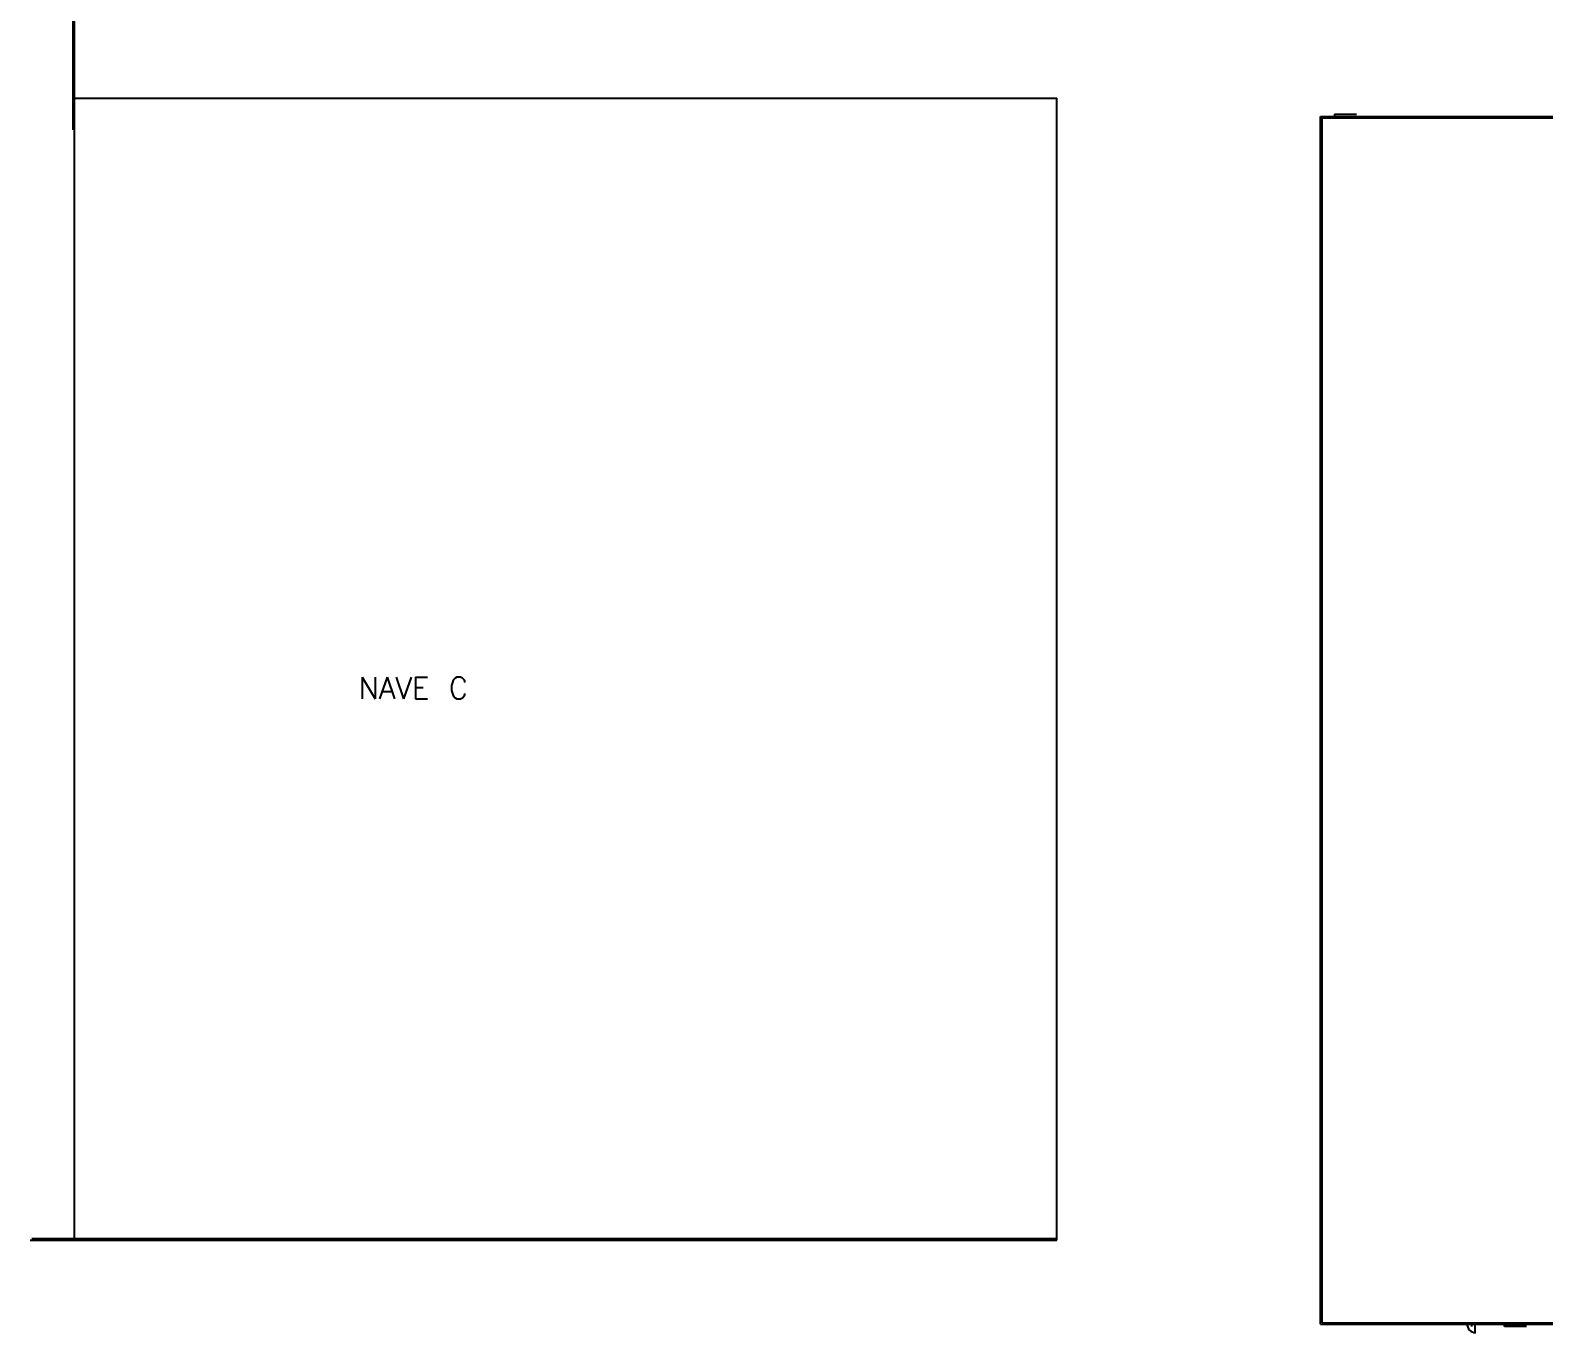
# Model space of a CAD drawing. Header units: millimetres. Extents: x 161 to 540, y 104 to 460.
# Drawn here: x 161 to 367.7, y 103.8 to 281.8 of the extents above; entities that cross this region are included whole.
import ezdxf

# ---------------------------------------------------------------- set-up
doc = ezdxf.new("R2010")
doc.units = ezdxf.units.MM
for name, color, linetype in [('10-CARP-SLIA', 15, 'Continuous'), ('ARQ', 1, 'Continuous'), ('Muros', 3, 'Continuous')]:
    doc.layers.add(name, color=color, linetype=linetype)
doc.styles.get("Standard").update_dxf_attribs({"font": 'txt.shx'})

msp = doc.modelspace()

# ---------------------------------------------------------------- linework, layer by layer
at = {"layer": '10-CARP-SLIA'}
for p, q in [((357.19, 105.22), (358.39, 105.22)), ((357.19, 105.02), (358.39, 105.02))]:
    msp.add_line(p, q, dxfattribs=at)
msp.add_arc((358.37, 105.01), 1.16, 178.0237, 268.8905, dxfattribs=at)
at = {"layer": 'ARQ'}
for p, q in [((166.84, 268.18), (166.84, 455.01)), ((167.04, 116.71), (167.04, 455.01)), ((339.1, 270.31), (339.1, 270.01)), ((339.1, 270.31), (342.1, 270.31)), ((357.84, 104.72), (357.84, 105.02)), ((362.3, 104.72), (362.3, 105.02)), ((365.3, 104.72), (362.3, 104.72))]:
    msp.add_line(p, q, dxfattribs=at)
at = {"layer": 'ARQ', "elevation": 3.77}
msp.add_lwpolyline([(358.29, 104.96), (358.24, 104.96), (358.24, 103.96), (358.29, 103.96)], close=True, dxfattribs=at)
at = {"layer": 'Muros'}
for p, q in [((166.94, 272.51), (301.2, 272.51)), ((301.2, 116.51), (301.2, 272.51)), ((337.2, 110.01), (337.2, 270.01)), ((337.2, 105.02), (337.2, 270.01)), ((337.2, 270.01), (525.11, 270.01)), ((337.4, 105.22), (337.4, 269.81)), ((337.4, 269.81), (524.89, 269.81)), ((161, 116.51), (301.2, 116.51)), ((161.2, 116.71), (301, 116.71)), ((337.2, 105.02), (511.39, 105.02)), ((337.4, 105.22), (511.2, 105.22))]:
    msp.add_line(p, q, dxfattribs=at)

# ---------------------------------------------------------------- texts
at = {"insert": (205.81, 193.4), "char_height": 2.94, "attachment_point": 1}
msp.add_mtext_dynamic_manual_height_columns('NAVE C', width=46.5402, gutter_width=12.5, heights=[0], dxfattribs=at)

doc.saveas('drawing.dxf')
